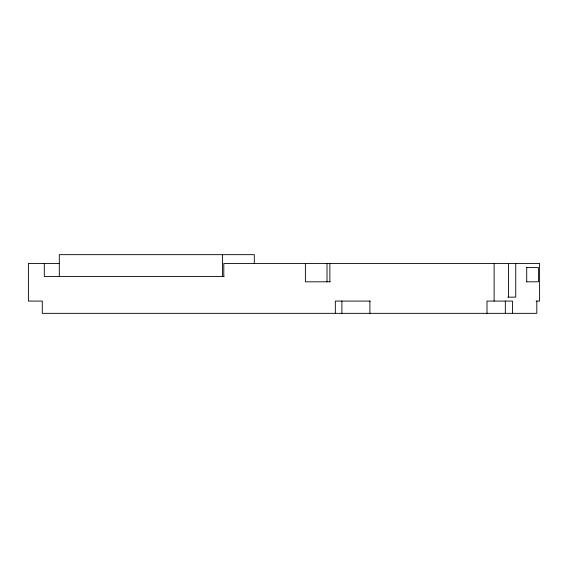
<?xml version="1.0" encoding="UTF-8"?>
<svg xmlns="http://www.w3.org/2000/svg" width="568" height="568" viewBox="0 0 568 568"><rect width="100%" height="100%" fill="white"/><g stroke="black" fill="none" stroke-linecap="round" stroke-linejoin="round"><path stroke-width="0.85" d="M59.178 263.424L28.4 263.424L28.4 301.075L42.288 301.075L42.288 313.337L536.824 313.337L536.824 301.075M526.394 267.578L538.485 267.578L538.485 281.813L526.394 281.813M224.041 276.559L44.311 276.559L44.311 263.424M330.2 281.813L305.399 281.813L305.399 263.424M507.764 297.135L515.744 297.135L515.744 263.424M370.265 301.075L335.326 301.075L335.326 313.337M536.107 301.075L539.6 301.075L539.6 263.424L223.806 263.424L223.806 276.559M526.721 267.578L526.721 281.813M512.442 313.337L512.442 301.075L487.003 301.075L487.003 313.337M508.431 263.424L508.431 297.135M505.328 301.075L505.328 313.337M494.117 263.424L494.117 301.075M369.903 301.075L369.903 313.337M341.893 301.075L341.893 313.337M329.873 263.424L329.873 281.813M327.026 263.424L327.026 281.813M254.294 263.424L254.294 254.663L59.306 254.663L59.306 276.559M222.486 254.663L222.486 276.559"/></g></svg>
